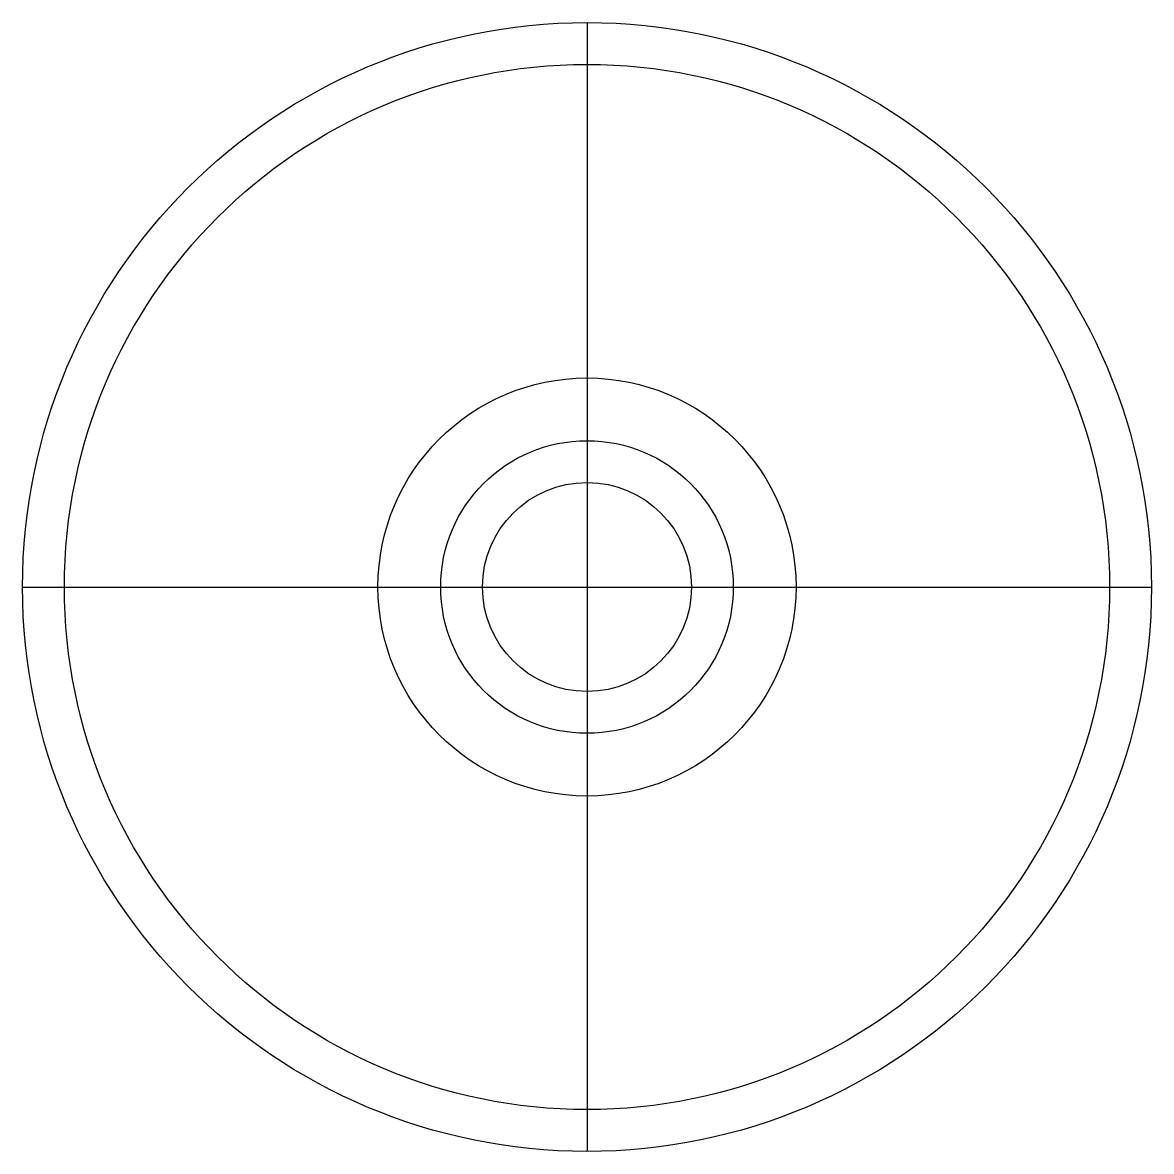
# Model space of a CAD drawing. Extents: x -13.5 to 13.5, y -13.5 to 13.5.
import ezdxf

# ---------------------------------------------------------------- set-up
doc = ezdxf.new("R2010")
doc.units = 0
doc.header["$MEASUREMENT"] = 0
doc.layers.add('MODELSKETCH_VISIBLE', color=7, linetype='CONTINUOUS')

msp = doc.modelspace()

# ---------------------------------------------------------------- linework, layer by layer
at = {"layer": 'MODELSKETCH_VISIBLE'}
for p, q in [((0, 13.5), (0, -13.5)), ((-13.5, 0), (13.5, 0))]:
    msp.add_line(p, q, dxfattribs=at)
for radius in [13.5, 12.5, 5, 3.5, 2.5]:
    msp.add_circle((0, 0), radius, dxfattribs=at)

doc.saveas('drawing.dxf')
